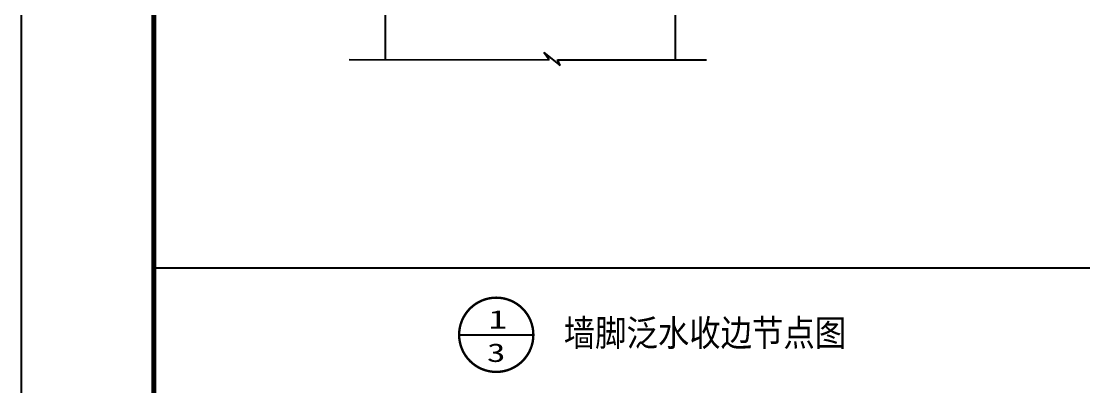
# Model space of a CAD drawing. Extents: x 185245 to 2288779, y -19957 to 815000.
# Drawn here: x 1962998 to 1983033, y 388220 to 395111 of the extents above; entities that cross this region are included whole.
import ezdxf
from ezdxf.enums import TextEntityAlignment as Align

# ---------------------------------------------------------------- set-up
doc = ezdxf.new("R2010")
doc.units = 0
doc.header["$LTSCALE"] = 1000
doc.header["$MEASUREMENT"] = 0
for name, color, linetype in [('AXIS', 3, 'Continuous'), ('PUB_TEXT', 7, 'Continuous'), ('PUB_TITLE', 4, 'Continuous'), ('图框外框__细线', 253, 'Continuous'), ('尺寸线及数字', 7, 'Continuous'), ('详图符号', 7, 'Continuous')]:
    doc.layers.add(name, color=color, linetype=linetype)
doc.styles.add('_TCH_DYN', font='')
doc.styles.add('宋体', font='')
doc.styles.get('_TCH_DYN').set_extended_font_data('SimSun')
doc.styles.get('宋体').set_extended_font_data('NSimSun')

msp = doc.modelspace()

# ---------------------------------------------------------------- linework, layer by layer
at = {"layer": 'PUB_TITLE', "elevation": 0}
msp.add_lwpolyline([(1962998, 366962.7), (2022398.5, 366962.7), (2022398.5, 408962.7), (1962998, 408962.7), (1962998, 366962.7)], dxfattribs=at)
at = {"layer": 'PUB_TITLE', "const_width": 100, "elevation": 0}
msp.add_lwpolyline([(1965498, 367962.7), (2021398.5, 367962.7), (2021398.5, 407962.7), (1965498, 407962.7), (1965498, 367962.7)], dxfattribs=at)
at = {"layer": '图框外框__细线'}
for p, q in [((1969867.1, 397011.1, 0), (1969859.7, 394386.2, 0)), ((1975337.7, 394381.5, 0), (1975337.7, 397011.1, 0)), ((1972850.2, 394523.2, 0), (1973159.5, 394275.4, 0)), ((1972951.9, 394383.7, 0), (1972850.2, 394523.2, 0)), ((1969180.5, 394386.8, 0), (1972951.9, 394383.7, 0)), ((1973159.5, 394275.4, 0), (1973110, 394387.2, 0)), ((1973111.6, 394383.7, 0), (1975919.4, 394380.9, 0))]:
    msp.add_line(p, q, dxfattribs=at)
at = {"layer": '尺寸线及数字', "color": 253}
msp.add_line((1965498, 390462.7, 0), (2004090, 390462.7, 0), dxfattribs=at)
at = {"layer": '详图符号', "color": 7}
msp.add_line((1971254.9, 389199.3, 0), (1972654.9, 389199.3, 0), dxfattribs=at)
at = {"layer": '详图符号', "const_width": 45, "elevation": 0}
msp.add_lwpolyline([(1972654.9, 389199.3, 1), (1971254.9, 389199.3, 1), (1972654.9, 389199.3, 1)], format="xyb", dxfattribs=at)

# ---------------------------------------------------------------- texts
at = {"layer": 'AXIS', "color": 0, "style": '_TCH_DYN', "width": 1.398437}
for s, p, p2 in [('1', (1971809.7, 389315.5, 0), (1972159.7, 389315.5, 0)), ('3', (1971779.9, 388687.3, 0), (1972129.9, 388687.3, 0))]:
    msp.add_text(s, height=350, dxfattribs=at).set_placement(p, p2, align=Align.FIT)
at = {"layer": 'PUB_TEXT', "color": 0, "style": '宋体', "width": 0.827409}
msp.add_text('墙脚泛水收边节点图', height=500, dxfattribs=at).set_placement((1973227.8, 388985.2, 0), (1978552.8, 388985.2, 0), align=Align.FIT)

doc.saveas('drawing.dxf')
